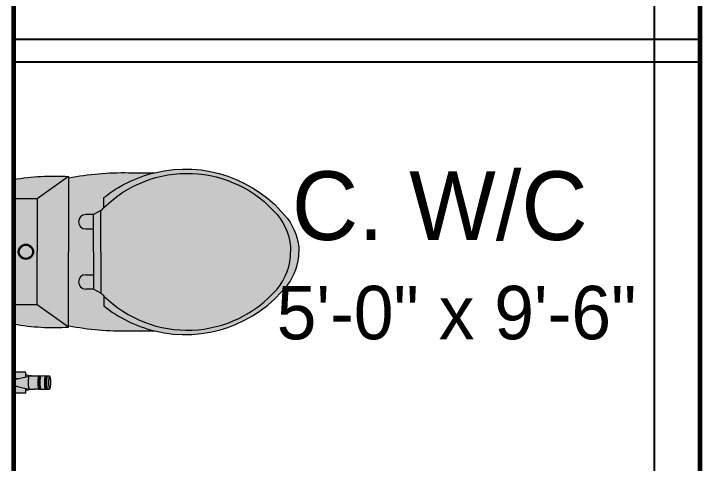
# Model space of a CAD drawing. Header units: feet. Extents: x 109753 to 150441, y 47761 to 75080.
# Drawn here: x 126705 to 126765, y 51317 to 51356.2 of the extents above; entities that cross this region are included whole.
import ezdxf

# ---------------------------------------------------------------- set-up
doc = ezdxf.new("R2010")
doc.units = ezdxf.units.FT
doc.header["$LTSCALE"] = 50
doc.header["$MEASUREMENT"] = 0
doc.linetypes.add('ACAD_ISO04W100', pattern=[30, 24, -3, 0, -3])
for name, color, linetype, lineweight in [('A-Furniture', 175, 'Continuous', 0), ('TEXT', 181, 'Continuous', 13), ('WALL', 1, 'Continuous', 60), ('WINDOW', 197, 'Continuous', 25)]:
    doc.layers.add(name, color=color, linetype=linetype, lineweight=lineweight)
doc.styles.add('GL_Imperial', font='GOTHIC.TTF', dxfattribs={"height": 8})

# ---------------------------------------------------------------- blocks, each defined once
blk = doc.blocks.new('toilet')
at = {"true_color": 0xaaabad}
h = blk.add_hatch(color=253, dxfattribs=at)
h.dxf.hatch_style = 1
h.paths.add_polyline_path([(-0.1212, 0), (-0.1657, 0, 0.056711), (-0.1727, -0.126), (-0.1212, -0.054)])
at = {"true_color": 0xcecdcb}
h = blk.add_hatch(color=254, dxfattribs=at)
h.dxf.hatch_style = 1
h.paths.add_polyline_path([(0.1213, -0.054), (0.1213, 0), (-0.1212, 0), (-0.1212, -0.054), (0, -0.054)])
h.paths.add_polyline_path([(-0.0176, -0.0279, -1), (0.0176, -0.0279, -1)], flags=16)
h.paths.add_polyline_path([(-0.0154, -0.0279, -1), (0.0154, -0.0279, -1)], flags=0)
at = {"true_color": 0xaaabad}
h = blk.add_hatch(color=253, dxfattribs=at)
h.dxf.hatch_style = 1
h.paths.add_polyline_path([(0.1657, 0), (0.1213, 0), (0.1213, -0.054), (0.1727, -0.126, 0.056711)])
h = blk.add_hatch(color=253, dxfattribs=at)
h.dxf.hatch_style = 1
h.paths.add_polyline_path([(-0.3242, -0.0279), (-0.3167, -0.0279), (-0.3129, -0.0279), (-0.3086, -0.0078), (-0.3086, -0.0001), (-0.3242, -0.0001)])
at = {"true_color": 0xcecdcb}
h = blk.add_hatch(color=254, dxfattribs=at)
h.dxf.hatch_style = 1
h.paths.add_polyline_path([(-0.2924, -0.002, 0.362033), (-0.2934, -0.0011), (-0.2999, -0.0011), (-0.3064, -0.0011, 0.362033), (-0.3074, -0.002), (-0.3146, -0.0355), (-0.3146, -0.0356), (-0.3144, -0.0352), (-0.3137, -0.0347), (-0.3126, -0.0343), (-0.311, -0.0339), (-0.309, -0.0336), (-0.3067, -0.0333), (-0.3042, -0.0332), (-0.3015, -0.0331), (-0.2987, -0.0331), (-0.296, -0.0331), (-0.2935, -0.0333), (-0.2911, -0.0335), (-0.2891, -0.0339), (-0.2874, -0.0342), (-0.2862, -0.0346), (-0.2855, -0.0351), (-0.2852, -0.0356)])
at = {"true_color": 0xaaabad}
h = blk.add_hatch(color=253, dxfattribs=at)
h.dxf.hatch_style = 1
h.paths.add_polyline_path([(-0.3064, -0.0011), (-0.2999, -0.0011), (-0.2934, -0.0011, -0.362033), (-0.2924, -0.002), (-0.2912, -0.0078), (-0.2912, -0.0001), (-0.3086, -0.0001), (-0.3086, -0.0078), (-0.3074, -0.002, -0.362033)])
h = blk.add_hatch(color=253, dxfattribs=at)
h.dxf.hatch_style = 1
h.paths.add_polyline_path([(-0.2868, -0.0279), (-0.2831, -0.0279), (-0.2756, -0.0279), (-0.2756, -0.0001), (-0.2912, -0.0001), (-0.2912, -0.0078)])
at = {"true_color": 0x646d72}
h = blk.add_hatch(color=251, dxfattribs=at)
h.dxf.hatch_style = 1
h.paths.add_polyline_path([(-0.0154, -0.0279, 1), (0.0154, -0.0279, 1)], flags=0)
h.paths.add_polyline_path([(0.0176, -0.0279, 1), (-0.0176, -0.0279, 1)])
h.paths.add_polyline_path([(0.0154, -0.0279, -1), (-0.0154, -0.0279, -1)], flags=16)
at = {"true_color": 0xaaabad}
h = blk.add_hatch(color=253, dxfattribs=at)
h.dxf.hatch_style = 1
h.paths.add_polyline_path([(0.0154, -0.0279, 1), (-0.0154, -0.0279, 1)])
at = {"true_color": 0x646d72}
h = blk.add_hatch(color=251, dxfattribs=at)
h.dxf.hatch_style = 1
h.paths.add_polyline_path([(-0.3129, -0.0279), (-0.3167, -0.0279), (-0.3168, -0.0309), (-0.3163, -0.0339), (-0.3146, -0.0478), (-0.3146, -0.0355)])
h = blk.add_hatch(color=251, dxfattribs=at)
h.dxf.hatch_style = 1
h.paths.add_polyline_path([(-0.283, -0.0309), (-0.2831, -0.0279), (-0.2868, -0.0279), (-0.2852, -0.0356), (-0.2852, -0.0478), (-0.2835, -0.0339)])
at = {"true_color": 0xcecdcb}
h = blk.add_hatch(color=254, dxfattribs=at)
h.dxf.hatch_style = 1
h.paths.add_polyline_path([(-0.2852, -0.0356), (-0.2855, -0.0351), (-0.2862, -0.0346), (-0.2874, -0.0342), (-0.2891, -0.0339), (-0.2911, -0.0335), (-0.2935, -0.0333), (-0.296, -0.0331), (-0.2987, -0.0331), (-0.3015, -0.0331), (-0.3042, -0.0332), (-0.3067, -0.0333), (-0.309, -0.0336), (-0.311, -0.0339), (-0.3126, -0.0343), (-0.3137, -0.0347), (-0.3144, -0.0352), (-0.3146, -0.0356), (-0.3146, -0.0478), (-0.3146, -0.0578), (-0.3144, -0.0574), (-0.3137, -0.0569), (-0.3126, -0.0565), (-0.311, -0.0561), (-0.309, -0.0558), (-0.3067, -0.0555), (-0.3042, -0.0553), (-0.3015, -0.0553), (-0.2987, -0.0552), (-0.296, -0.0553), (-0.2935, -0.0555), (-0.2911, -0.0557), (-0.2891, -0.056), (-0.2874, -0.0564), (-0.2862, -0.0568), (-0.2855, -0.0573), (-0.2852, -0.0577), (-0.2852, -0.0478)])
at = {"true_color": 0x646d72}
h = blk.add_hatch(color=251, dxfattribs=at)
h.dxf.hatch_style = 1
h.paths.add_polyline_path([(-0.2874, -0.0564), (-0.2891, -0.056), (-0.2911, -0.0557), (-0.2935, -0.0555), (-0.296, -0.0553), (-0.2987, -0.0552), (-0.3015, -0.0553), (-0.3042, -0.0553), (-0.3067, -0.0555), (-0.309, -0.0558), (-0.311, -0.0561), (-0.3126, -0.0565), (-0.3137, -0.0569), (-0.3144, -0.0574), (-0.3146, -0.0578), (-0.3146, -0.0577, 0.37361), (-0.3145, -0.0606), (-0.3144, -0.0602), (-0.3137, -0.0598), (-0.3126, -0.0593), (-0.311, -0.0589), (-0.309, -0.0586), (-0.3067, -0.0584), (-0.3042, -0.0582), (-0.3015, -0.0581), (-0.2987, -0.0581), (-0.296, -0.0582), (-0.2935, -0.0583), (-0.2911, -0.0586), (-0.2891, -0.0589), (-0.2874, -0.0593), (-0.2862, -0.0597), (-0.2855, -0.0601), (-0.2852, -0.0606, 0.367488), (-0.2852, -0.0577), (-0.2855, -0.0573), (-0.2862, -0.0568)])
at = {"true_color": 0xcecdcb}
h = blk.add_hatch(color=254, dxfattribs=at)
h.dxf.hatch_style = 1
h.paths.add_polyline_path([(-0.2987, -0.0704), (-0.296, -0.0705), (-0.2922, -0.0707), (-0.2881, -0.0714), (-0.2862, -0.072), (-0.2852, -0.0726, 0.096235), (-0.2852, -0.0623), (-0.2852, -0.0606), (-0.2855, -0.0601), (-0.2862, -0.0597), (-0.2874, -0.0593), (-0.2891, -0.0589), (-0.2911, -0.0586), (-0.2935, -0.0583), (-0.296, -0.0582), (-0.2987, -0.0581), (-0.3015, -0.0581), (-0.3042, -0.0582), (-0.3067, -0.0584), (-0.309, -0.0586), (-0.311, -0.0589), (-0.3126, -0.0593), (-0.3137, -0.0598), (-0.3144, -0.0602), (-0.3146, -0.0607), (-0.3146, -0.0623, 0.094513), (-0.3147, -0.0724), (-0.312, -0.0714), (-0.309, -0.0709), (-0.3067, -0.0707), (-0.3042, -0.0705), (-0.3015, -0.0704)])
at = {"true_color": 0x646d72}
h = blk.add_hatch(color=251, dxfattribs=at)
h.dxf.hatch_style = 1
h.paths.add_polyline_path([(-0.2987, -0.0598), (-0.296, -0.0599), (-0.2935, -0.0601), (-0.2911, -0.0603), (-0.2891, -0.0606), (-0.2866, -0.0612), (-0.2852, -0.062), (-0.2852, -0.0606), (-0.2855, -0.0601), (-0.2862, -0.0597), (-0.2874, -0.0593), (-0.2891, -0.0589), (-0.2911, -0.0586), (-0.2935, -0.0583), (-0.296, -0.0582), (-0.2987, -0.0581), (-0.3015, -0.0581), (-0.3042, -0.0582), (-0.3067, -0.0584), (-0.309, -0.0586), (-0.311, -0.0589), (-0.3126, -0.0593), (-0.3137, -0.0598), (-0.3144, -0.0602), (-0.3146, -0.0607), (-0.3146, -0.062), (-0.3137, -0.0615), (-0.3126, -0.0611), (-0.311, -0.0607), (-0.309, -0.0604), (-0.3067, -0.0601), (-0.3042, -0.0599), (-0.3015, -0.0598)], flags=17)
at = {"true_color": 0xaaabad}
h = blk.add_hatch(color=253, dxfattribs=at)
h.dxf.hatch_style = 1
h.paths.add_polyline_path([(0, -0.054), (-0.1212, -0.054), (-0.1727, -0.126), (-0.1695, -0.126), (0, -0.126), (0.1695, -0.126), (0.1727, -0.126), (0.1213, -0.054)])
at = {"true_color": 0x646d72}
h = blk.add_hatch(color=251, dxfattribs=at)
h.dxf.hatch_style = 1
h.paths.add_polyline_path([(-0.3015, -0.0704), (-0.3042, -0.0705), (-0.3067, -0.0707), (-0.309, -0.0709), (-0.311, -0.0713), (-0.3126, -0.0716), (-0.3137, -0.0721), (-0.3144, -0.0725), (-0.3146, -0.073), (-0.3146, -0.0747, 0.302314), (-0.3147, -0.0774), (-0.3134, -0.0765), (-0.311, -0.0759), (-0.309, -0.0756), (-0.3067, -0.0753), (-0.3042, -0.0751), (-0.3015, -0.0751), (-0.2987, -0.075), (-0.296, -0.0751), (-0.2922, -0.0754), (-0.2881, -0.076), (-0.2862, -0.0766), (-0.2851, -0.0773, 0.296022), (-0.2852, -0.0747), (-0.2852, -0.0729), (-0.2855, -0.0724), (-0.2862, -0.072), (-0.2874, -0.0716), (-0.2891, -0.0712), (-0.2911, -0.0709), (-0.2935, -0.0706), (-0.296, -0.0705), (-0.2987, -0.0704)])
at = {"true_color": 0xcecdcb}
h = blk.add_hatch(color=254, dxfattribs=at)
h.dxf.hatch_style = 1
h.paths.add_polyline_path([(-0.3015, -0.0751), (-0.3042, -0.0751), (-0.3067, -0.0753), (-0.309, -0.0756), (-0.311, -0.0759), (-0.3126, -0.0763), (-0.3137, -0.0767), (-0.3144, -0.0772), (-0.3146, -0.0776), (-0.3146, -0.0821), (-0.3133, -0.0814), (-0.3119, -0.081), (-0.31, -0.0806), (-0.3078, -0.0803), (-0.3052, -0.0801), (-0.3025, -0.08), (-0.2997, -0.0799), (-0.2968, -0.08), (-0.2941, -0.0801), (-0.2916, -0.0804), (-0.2894, -0.0807), (-0.2867, -0.0813), (-0.2852, -0.0821), (-0.2852, -0.0775), (-0.2855, -0.0771), (-0.2862, -0.0766), (-0.2874, -0.0762), (-0.2891, -0.0758), (-0.2911, -0.0755), (-0.2935, -0.0753), (-0.296, -0.0751), (-0.2987, -0.075)])
at = {"true_color": 0x646d72}
h = blk.add_hatch(color=251, dxfattribs=at)
h.dxf.hatch_style = 1
h.paths.add_polyline_path([(-0.2855, -0.082), (-0.2863, -0.0815), (-0.2876, -0.0811), (-0.2894, -0.0807), (-0.2916, -0.0804), (-0.2941, -0.0801), (-0.2968, -0.08), (-0.2997, -0.0799), (-0.3025, -0.08), (-0.3052, -0.0801), (-0.3078, -0.0803), (-0.31, -0.0806), (-0.3119, -0.081), (-0.3133, -0.0814), (-0.3142, -0.0819), (-0.3146, -0.0824), (-0.3146, -0.0824), (-0.3144, -0.0829), (-0.3137, -0.0834), (-0.3126, -0.0838), (-0.311, -0.0842), (-0.309, -0.0845), (-0.3067, -0.0847), (-0.3042, -0.0849), (-0.3015, -0.085), (-0.2987, -0.085), (-0.296, -0.0849), (-0.2935, -0.0848), (-0.2911, -0.0845), (-0.2891, -0.0842), (-0.2874, -0.0839), (-0.2862, -0.0834), (-0.2855, -0.083), (-0.2852, -0.0825)])
at = {"true_color": 0xaaabad}
h = blk.add_hatch(color=253, dxfattribs=at)
h.dxf.hatch_style = 1
h.paths.add_polyline_path([(-0.1814, -0.2634), (-0.1814, -0.3235, -0.11024), (-0.1242, -0.2069), (-0.1014, -0.2069, -0.008985), (-0.0945, -0.2001), (-0.0853, -0.1833), (-0.0853, -0.165, -1), (-0.0525, -0.165), (-0.0525, -0.1833), (0, -0.1833), (0.0525, -0.1833), (0.0525, -0.165, -1), (0.0853, -0.165), (0.0853, -0.1833), (0.0945, -0.2001, -0.008985), (0.1014, -0.2069), (0.1242, -0.2069, -0.11024), (0.1814, -0.3235), (0.1814, -0.2634, 0.052199), (0.1695, -0.126), (0, -0.126), (-0.1695, -0.126, 0.052199)])
at = {"true_color": 0x646d72}
h = blk.add_hatch(color=251, dxfattribs=at)
h.dxf.hatch_style = 1
h.paths.add_polyline_path([(-0.0525, -0.1833), (-0.0525, -0.165, 1), (-0.0853, -0.165), (-0.0853, -0.1833)])
h = blk.add_hatch(color=251, dxfattribs=at)
h.dxf.hatch_style = 1
h.paths.add_polyline_path([(0.0525, -0.1833), (0.0853, -0.1833), (0.0853, -0.165, 1), (0.0525, -0.165)])
h = blk.add_hatch(color=251, dxfattribs=at)
h.dxf.hatch_style = 1
h.paths.add_polyline_path([(0.0945, -0.2001), (0.0853, -0.1833), (0.0525, -0.1833), (0, -0.1833), (-0.0525, -0.1833), (-0.0853, -0.1833), (-0.0945, -0.2001), (0, -0.2001)])
at = {"true_color": 0xcecdcb}
h = blk.add_hatch(color=254, dxfattribs=at)
h.dxf.hatch_style = 1
h.paths.add_polyline_path([(0, -0.6351, 0.182634), (0.0853, -0.604, 0.434217), (0.1014, -0.2069, 0.008985), (0.0945, -0.2001), (0, -0.2001), (-0.0945, -0.2001, 0.008985), (-0.1014, -0.2069, 0.434217), (-0.0853, -0.604, 0.182634)])
at = {"true_color": 0x646d72}
h = blk.add_hatch(color=251, dxfattribs=at)
h.dxf.hatch_style = 1
h.paths.add_polyline_path([(0.0853, -0.604, -0.182634), (0, -0.6351, -0.182634), (-0.0853, -0.604, -0.434217), (-0.1014, -0.2069), (-0.1242, -0.2069, 0.11024), (-0.1814, -0.3235, 0.292914), (-0.0762, -0.6277, 0.16845), (0, -0.6541, 0.16845), (0.0762, -0.6277, 0.292914), (0.1814, -0.3235, 0.11024), (0.1242, -0.2069), (0.1014, -0.2069, -0.434217)])
blk.add_line((-0.3242, -0.0001), (-0.2756, -0.0001))
at = {"linetype": 'Continuous'}
for p, q in [((-0.3242, -0.0279), (-0.3242, -0.0001)), ((-0.2756, -0.0279), (-0.2756, -0.0001)), ((-0.3242, -0.0279), (-0.3167, -0.0279)), ((-0.2831, -0.0279), (-0.2756, -0.0279)), ((-0.3146, -0.0478), (-0.3163, -0.0339)), ((-0.2852, -0.0478), (-0.2835, -0.0339)), ((-0.3146, -0.0606), (-0.3146, -0.0623)), ((-0.2852, -0.0577), (-0.2852, -0.0478)), ((-0.2852, -0.0623), (-0.2852, -0.0606)), ((-0.3146, -0.0729), (-0.3146, -0.0747)), ((-0.3146, -0.0776), (-0.3146, -0.0824)), ((-0.2852, -0.0747), (-0.2852, -0.0729)), ((-0.2852, -0.0824), (-0.2852, -0.0775))]:
    blk.add_line(p, q, dxfattribs=at)
at = {"color": 252, "linetype": 'Continuous', "lineweight": 5, "true_color": 0x939598}
for p, q in [((-0.3074, -0.002), (-0.3146, -0.0356)), ((-0.3086, -0.0078), (-0.3086, -0.0001)), ((-0.2999, -0.0011), (-0.3064, -0.0011)), ((-0.2999, -0.0011), (-0.2934, -0.0011)), ((-0.2924, -0.002), (-0.2852, -0.0356)), ((-0.2912, -0.0078), (-0.2912, -0.0001)), ((-0.2868, -0.0279), (-0.2831, -0.0279)), ((-0.3146, -0.0355), (-0.3146, -0.0478)), ((-0.2852, -0.0478), (-0.2852, -0.0356))]:
    blk.add_line(p, q, dxfattribs=at)
at = {"color": 7, "linetype": 'Continuous'}
blk.add_line((-0.3167, -0.0279), (-0.3129, -0.0279), dxfattribs=at)
at = {"color": 252, "lineweight": 5, "true_color": 0x939598}
for p, q in [((-0.0853, -0.1833), (-0.0853, -0.165)), ((-0.0525, -0.165), (-0.0525, -0.1833)), ((0.0525, -0.165), (0.0525, -0.1833)), ((0.0853, -0.1833), (0.0853, -0.165)), ((-0.0945, -0.2001), (-0.0853, -0.1833)), ((-0.0525, -0.1833), (-0.0853, -0.1833)), ((0, -0.1833), (-0.0525, -0.1833)), ((0, -0.1833), (0.0525, -0.1833)), ((0.0525, -0.1833), (0.0853, -0.1833)), ((0.0945, -0.2001), (0.0853, -0.1833))]:
    blk.add_line(p, q, dxfattribs=at)
for points in [[(-0.1657, 0, 0.056711), (-0.1727, -0.126), (-0.1695, -0.126)], [(0.1657, 0, -0.056711), (0.1727, -0.126), (0.1695, -0.126)], [(-0.1695, -0.1262, 0.052121), (-0.1814, -0.2634), (-0.1814, -0.3235, 0.14456)], [(0.1695, -0.1262, -0.052121), (0.1814, -0.2634), (0.1814, -0.3235, -0.14456)], [(-0.1814, -0.3235, 0.292914), (-0.0762, -0.6277, 0.16845), (0, -0.6541, 2.883082)], [(0.1814, -0.3235, -0.292914), (0.0762, -0.6277, -0.16845), (0, -0.6541, -2.883082)]]:
    blk.add_lwpolyline(points, format="xyb")
for points in [[(-0.1727, -0.126), (-0.1212, -0.054), (-0.1212, 0)], [(0.1727, -0.126), (0.1213, -0.054), (0.1213, 0)], [(-0.1212, -0.054), (0, -0.054)], [(0.1213, -0.054), (0, -0.054)]]:
    blk.add_lwpolyline(points, dxfattribs=at)
blk.add_lwpolyline([(0.1657, 0), (-0.1657, 0)])
at = {"linetype": 'Continuous', "flags": 128}
for points in [[(-0.3167, -0.0279), (-0.3168, -0.0309), (-0.3163, -0.0339)], [(-0.2835, -0.0339), (-0.283, -0.0309), (-0.2831, -0.0279)], [(-0.3146, -0.0824), (-0.3144, -0.0829), (-0.3137, -0.0834), (-0.3126, -0.0838), (-0.311, -0.0842), (-0.309, -0.0845), (-0.3067, -0.0847), (-0.3042, -0.0849), (-0.3015, -0.085), (-0.2987, -0.085), (-0.296, -0.0849), (-0.2935, -0.0848), (-0.2911, -0.0845), (-0.2891, -0.0842), (-0.2874, -0.0839), (-0.2862, -0.0834), (-0.2855, -0.083), (-0.2852, -0.0825)]]:
    blk.add_lwpolyline(points, dxfattribs=at)
at = {"color": 252, "linetype": 'Continuous', "lineweight": 5, "true_color": 0x939598, "flags": 128}
for points in [[(-0.2852, -0.0356), (-0.2855, -0.0351), (-0.2862, -0.0346), (-0.2874, -0.0342), (-0.2891, -0.0339), (-0.2911, -0.0335), (-0.2935, -0.0333), (-0.296, -0.0331), (-0.2987, -0.0331), (-0.3015, -0.0331), (-0.3042, -0.0332), (-0.3067, -0.0333), (-0.309, -0.0336), (-0.311, -0.0339), (-0.3126, -0.0343), (-0.3137, -0.0347), (-0.3144, -0.0352), (-0.3146, -0.0356)], [(-0.2852, -0.0577), (-0.2855, -0.0573), (-0.2862, -0.0568), (-0.2874, -0.0564), (-0.2891, -0.056), (-0.2911, -0.0557), (-0.2935, -0.0555), (-0.296, -0.0553), (-0.2987, -0.0552), (-0.3015, -0.0553), (-0.3042, -0.0553), (-0.3067, -0.0555), (-0.309, -0.0558), (-0.311, -0.0561), (-0.3126, -0.0565), (-0.3137, -0.0569), (-0.3144, -0.0574), (-0.3146, -0.0578), (-0.3146, -0.0478)], [(-0.2852, -0.0606), (-0.2855, -0.0601), (-0.2862, -0.0597), (-0.2874, -0.0593), (-0.2891, -0.0589), (-0.2911, -0.0586), (-0.2935, -0.0583), (-0.296, -0.0582), (-0.2987, -0.0581), (-0.3015, -0.0581), (-0.3042, -0.0582), (-0.3067, -0.0584), (-0.309, -0.0586), (-0.311, -0.0589), (-0.3126, -0.0593), (-0.3137, -0.0598), (-0.3144, -0.0602), (-0.3146, -0.0607)], [(-0.2852, -0.0623), (-0.2855, -0.0619), (-0.2862, -0.0614), (-0.2874, -0.061), (-0.2891, -0.0606), (-0.2911, -0.0603), (-0.2935, -0.0601), (-0.296, -0.0599), (-0.2987, -0.0598), (-0.3015, -0.0598), (-0.3042, -0.0599), (-0.3067, -0.0601), (-0.309, -0.0604), (-0.311, -0.0607), (-0.3126, -0.0611), (-0.3137, -0.0615), (-0.3144, -0.0619), (-0.3146, -0.0624)], [(-0.2852, -0.0729), (-0.2855, -0.0724), (-0.2862, -0.072), (-0.2874, -0.0716), (-0.2891, -0.0712), (-0.2911, -0.0709), (-0.2935, -0.0706), (-0.296, -0.0705), (-0.2987, -0.0704), (-0.3015, -0.0704), (-0.3042, -0.0705), (-0.3067, -0.0707), (-0.309, -0.0709), (-0.311, -0.0713), (-0.3126, -0.0716), (-0.3137, -0.0721), (-0.3144, -0.0725), (-0.3146, -0.073)], [(-0.2852, -0.0747), (-0.2855, -0.0742), (-0.2862, -0.0738), (-0.2874, -0.0733), (-0.2891, -0.073), (-0.2911, -0.0727), (-0.2935, -0.0724), (-0.296, -0.0722), (-0.2987, -0.0722), (-0.3015, -0.0722), (-0.3042, -0.0723), (-0.3067, -0.0724), (-0.309, -0.0727), (-0.311, -0.073), (-0.3126, -0.0734), (-0.3137, -0.0738), (-0.3144, -0.0743), (-0.3146, -0.0747)], [(-0.2852, -0.0775), (-0.2855, -0.0771), (-0.2862, -0.0766), (-0.2874, -0.0762), (-0.2891, -0.0758), (-0.2911, -0.0755), (-0.2935, -0.0753), (-0.296, -0.0751), (-0.2987, -0.075), (-0.3015, -0.0751), (-0.3042, -0.0751), (-0.3067, -0.0753), (-0.309, -0.0756), (-0.311, -0.0759), (-0.3126, -0.0763), (-0.3137, -0.0767), (-0.3144, -0.0772), (-0.3146, -0.0776)]]:
    blk.add_lwpolyline(points, dxfattribs=at)
at = {"color": 7, "linetype": 'Continuous', "flags": 128}
blk.add_lwpolyline([(-0.2852, -0.0824), (-0.2855, -0.082), (-0.2863, -0.0815), (-0.2876, -0.0811), (-0.2894, -0.0807), (-0.2916, -0.0804), (-0.2941, -0.0801), (-0.2968, -0.08), (-0.2997, -0.0799), (-0.3025, -0.08), (-0.3052, -0.0801), (-0.3078, -0.0803), (-0.31, -0.0806), (-0.3119, -0.081), (-0.3133, -0.0814), (-0.3142, -0.0819), (-0.3146, -0.0824)], dxfattribs=at)
at = {"color": 7}
for points in [[(-0.1695, -0.126), (0, -0.126)], [(0.1695, -0.126), (0, -0.126)]]:
    blk.add_lwpolyline(points, dxfattribs=at)
for points in [[(-0.0945, -0.2001, 0.008985), (-0.1014, -0.2069, 0.182634)], [(0, -0.2001), (-0.0945, -0.2001, 0.008985)], [(0, -0.2001), (0.0945, -0.2001, -0.444938)], [(0.0945, -0.2001, -0.008985), (0.1014, -0.2069, -0.182634)], [(-0.1014, -0.2069, 0.434217), (-0.0853, -0.604, 0.182634), (0, -0.6351, 2.693815)], [(0.1014, -0.2069, -0.434217), (0.0853, -0.604, -0.182634), (0, -0.6351, -2.693815)]]:
    blk.add_lwpolyline(points, format="xyb", dxfattribs=at)
at = {"color": 252, "lineweight": 5, "true_color": 0x939598}
for points in [[(-0.1242, -0.2069, 0.11024), (-0.1814, -0.3235, 0.16845)], [(-0.1014, -0.2069), (-0.1242, -0.2069, 0.416606)], [(0.1014, -0.2069), (0.1242, -0.2069, -0.416606)], [(0.1242, -0.2069, -0.11024), (0.1814, -0.3235, -0.16845)]]:
    blk.add_lwpolyline(points, format="xyb", dxfattribs=at)
blk.add_circle((0, -0.0279), 0.0176)
at = {"color": 8}
blk.add_circle((0, -0.0279), 0.0154, dxfattribs=at)
at = {"color": 252, "linetype": 'Continuous', "lineweight": 5, "true_color": 0x939598}
for centre, start, end in [((-0.3064, -0.0022), 90, 169.6077), ((-0.2934, -0.0022), 10.3923, 90)]:
    blk.add_arc(centre, 0.00104, start, end, dxfattribs=at)
at = {"linetype": 'Continuous'}
for centre, radius, start, end in [((-0.3129, -0.0592), 0.0022, 139.3773, 220.3556), ((-0.2881, -0.0676), 0.027, 168.7018, 191.2982), ((-0.2869, -0.0592), 0.0022, 319.6444, 40.3556), ((-0.3117, -0.0676), 0.027, 348.7018, 11.2982), ((-0.3126, -0.0761), 0.00244, 143.8457, 216.1543), ((-0.2872, -0.0761), 0.00244, 323.8457, 36.1543)]:
    blk.add_arc(centre, radius, start, end, dxfattribs=at)
at = {"color": 252, "lineweight": 5, "true_color": 0x939598}
for centre in [(-0.0689, -0.165), (0.0689, -0.165)]:
    blk.add_arc(centre, 0.0164, 0, 180, dxfattribs=at)

msp = doc.modelspace()

# ---------------------------------------------------------------- linework, layer by layer
at = {"linetype": 'ACAD_ISO04W100', "ltscale": 3}
msp.add_line((126761.03, 50294.255), (126761.03, 51492.024), dxfattribs=at)
at = {"layer": 'WALL'}
for p, q in [((126705.03, 51278.965), (126705.03, 51393.024)), ((126765.03, 51274.965), (126765.03, 51393.024))]:
    msp.add_line(p, q, dxfattribs=at)
at = {"layer": 'WINDOW'}
for p, q in [((126705.03, 51354.024), (126765.03, 51354.024)), ((126705.03, 51352.024), (126765.03, 51352.024))]:
    msp.add_line(p, q, dxfattribs=at)

# ---------------------------------------------------------------- block references
at = {"layer": 'A-Furniture', "xscale": 38.10000000000021, "yscale": 38.10000000000021, "zscale": 38.10000000000021, "rotation": 90}
msp.add_blockref('toilet', (126705.03, 51335.444), dxfattribs=at)

# ---------------------------------------------------------------- texts
at = {"layer": 'TEXT', "insert": (126723.735, 51342.473), "char_height": 8, "width": 40.15763, "attachment_point": 1, "style": 'GL_Imperial'}
msp.add_mtext('\\pi5.60295;{\\H0.75x;C. W/C\\P\\pi4.27682;\\H0.77778x;5\'-0" x 9\'-6"}', dxfattribs=at)

doc.saveas('drawing.dxf')
